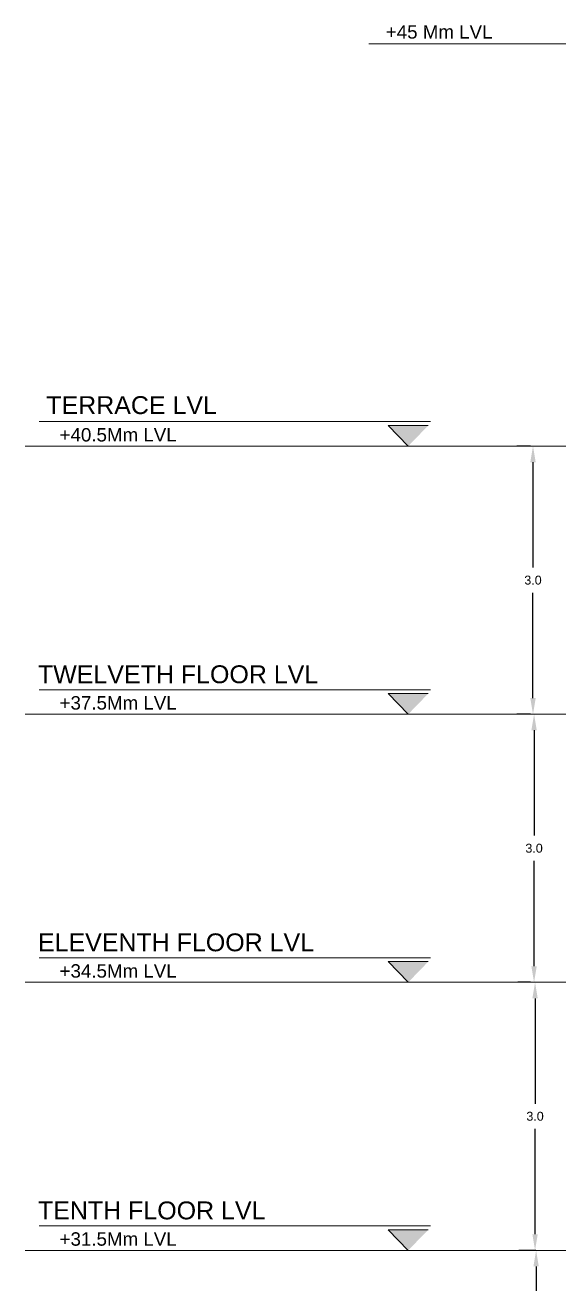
# Model space of a CAD drawing. Header units: metres. Extents: x 29392 to 32022, y 3934 to 33962.
# Drawn here: x 29690.85 to 29696.82, y 4089.81 to 4103.9 of the extents above; entities that cross this region are included whole.
import ezdxf

# ---------------------------------------------------------------- set-up
doc = ezdxf.new("R2010")
doc.units = ezdxf.units.M
doc.linetypes.add('HIDDEN2', pattern=[4.7625, 3.175, -1.5875])
doc.layers.add('NAMES', color=252, linetype='Continuous', lineweight=15)
doc.styles.get("Standard").update_dxf_attribs({"font": 'arial.ttf'})
doc.dimstyles.get("Standard").update_dxf_attribs({"dimtxt": 0.1, "dimasz": 0.18, "dimexe": 0.18, "dimexo": 0.0625, "dimgap": 0.09, "dimtad": 0, "dimtih": 1, "dimtoh": 1, "dimdec": 1, "dimzin": 0, "dimdsep": 46, "dimtxsty": 'Standard', "dimcen": 0.09, "dimadec": 0, "dimazin": 0, "dimtfac": 1, "dimtdec": 1, "dimtofl": 0, "dimtmove": 0, "dimatfit": 3, "dimfxl": 1, "dimtolj": 1, "dimtzin": 0, "dimarcsym": 0})

# ---------------------------------------------------------------- blocks, each defined once
blk = doc.blocks.new('*D340')
at = {"color": 0, "lineweight": -2, "transparency": 16777216}
for p, q in [((29696.562, 4090.185), (29696.385, 4090.185)), ((29696.565, 4090.005), (29696.565, 4088.826)), ((29696.565, 4087.365), (29696.565, 4088.544)), ((29696.562, 4087.185), (29696.385, 4087.185))]:
    blk.add_line(p, q, dxfattribs=at)
at = {"color": 0, "transparency": 16777216}
for points in [[(29696.535, 4090.005), (29696.595, 4090.005), (29696.565, 4090.185)], [(29696.535, 4087.365), (29696.595, 4087.365), (29696.565, 4087.185)]]:
    blk.add_solid(points, dxfattribs=at)
at = {"layer": 'Defpoints', "color": 0, "transparency": 16777216}
for p in [(29696.565, 4090.185), (29696.624, 4090.185), (29696.624, 4087.185)]:
    blk.add_point(p, dxfattribs=at)
at = {"color": 0, "transparency": 16777216, "insert": (29696.565, 4088.685), "char_height": 0.1, "attachment_point": 5}
blk.add_mtext('\\A1;3.0', dxfattribs=at)
blk = doc.blocks.new('*D341')
at = {"color": 0, "lineweight": -2, "transparency": 16777216}
for p, q in [((29696.503, 4093.185), (29696.373, 4093.185)), ((29696.553, 4093.005), (29696.553, 4091.826)), ((29696.553, 4090.365), (29696.553, 4091.544)), ((29696.503, 4090.185), (29696.373, 4090.185))]:
    blk.add_line(p, q, dxfattribs=at)
at = {"color": 0, "transparency": 16777216}
for points in [[(29696.523, 4093.005), (29696.583, 4093.005), (29696.553, 4093.185)], [(29696.523, 4090.365), (29696.583, 4090.365), (29696.553, 4090.185)]]:
    blk.add_solid(points, dxfattribs=at)
at = {"layer": 'Defpoints', "color": 0, "transparency": 16777216}
for p in [(29696.553, 4093.185), (29696.565, 4093.185), (29696.565, 4090.185)]:
    blk.add_point(p, dxfattribs=at)
at = {"color": 0, "transparency": 16777216, "insert": (29696.553, 4091.685), "char_height": 0.1, "attachment_point": 5}
blk.add_mtext('\\A1;3.0', dxfattribs=at)
blk = doc.blocks.new('*D342')
at = {"color": 0, "lineweight": -2, "transparency": 16777216}
for p, q in [((29696.503, 4096.185), (29696.362, 4096.185)), ((29696.542, 4096.005), (29696.542, 4094.826)), ((29696.542, 4093.365), (29696.542, 4094.544)), ((29696.503, 4093.185), (29696.362, 4093.185))]:
    blk.add_line(p, q, dxfattribs=at)
at = {"color": 0, "transparency": 16777216}
for points in [[(29696.512, 4096.005), (29696.572, 4096.005), (29696.542, 4096.185)], [(29696.512, 4093.365), (29696.572, 4093.365), (29696.542, 4093.185)]]:
    blk.add_solid(points, dxfattribs=at)
at = {"layer": 'Defpoints', "color": 0, "transparency": 16777216}
for p in [(29696.542, 4096.185), (29696.565, 4096.185), (29696.565, 4093.185)]:
    blk.add_point(p, dxfattribs=at)
at = {"color": 0, "transparency": 16777216, "insert": (29696.542, 4094.685), "char_height": 0.1, "attachment_point": 5}
blk.add_mtext('\\A1;3.0', dxfattribs=at)
blk = doc.blocks.new('*D343')
at = {"color": 0, "lineweight": -2, "transparency": 16777216}
for p, q in [((29696.503, 4099.185), (29696.35, 4099.185)), ((29696.53, 4099.005), (29696.53, 4097.826)), ((29696.53, 4096.365), (29696.53, 4097.544)), ((29696.503, 4096.185), (29696.35, 4096.185))]:
    blk.add_line(p, q, dxfattribs=at)
at = {"color": 0, "transparency": 16777216}
for points in [[(29696.5, 4099.005), (29696.56, 4099.005), (29696.53, 4099.185)], [(29696.5, 4096.365), (29696.56, 4096.365), (29696.53, 4096.185)]]:
    blk.add_solid(points, dxfattribs=at)
at = {"layer": 'Defpoints', "color": 0, "transparency": 16777216}
for p in [(29696.53, 4099.185), (29696.565, 4099.185), (29696.565, 4096.185)]:
    blk.add_point(p, dxfattribs=at)
at = {"color": 0, "transparency": 16777216, "insert": (29696.53, 4097.685), "char_height": 0.1, "attachment_point": 5}
blk.add_mtext('\\A1;3.0', dxfattribs=at)

msp = doc.modelspace()

# ---------------------------------------------------------------- hatches: boundary and pattern name
at = {"layer": 'NAMES', "linetype": 'Continuous', "lineweight": 20, "ltscale": 2, "transparency": 16777216}
h = msp.add_hatch(color=7, dxfattribs=at)
h.dxf.hatch_style = 1
h.paths.add_polyline_path([(29695.358, 4099.416), (29695.134, 4099.185), (29694.909, 4099.416)])
h = msp.add_hatch(color=7, dxfattribs=at)
h.dxf.hatch_style = 1
h.paths.add_polyline_path([(29695.358, 4096.416), (29695.134, 4096.185), (29694.909, 4096.416)])
h = msp.add_hatch(color=7, dxfattribs=at)
h.dxf.hatch_style = 1
h.paths.add_polyline_path([(29695.358, 4093.416), (29695.134, 4093.185), (29694.909, 4093.416)])
h = msp.add_hatch(color=7, dxfattribs=at)
h.dxf.hatch_style = 1
h.paths.add_polyline_path([(29695.358, 4090.416), (29695.134, 4090.185), (29694.909, 4090.416)])

# ---------------------------------------------------------------- linework, layer by layer
at = {"layer": 'NAMES', "color": 7, "linetype": 'HIDDEN2', "lineweight": 20, "ltscale": 25, "transparency": 16777216}
for p, q in [((29705.2, 4103.686), (29694.692, 4103.686)), ((29696.976, 4099.185), (29690.848, 4099.185)), ((29696.976, 4096.185), (29690.848, 4096.185)), ((29696.976, 4093.185), (29690.848, 4093.185)), ((29696.976, 4090.185), (29690.848, 4090.185))]:
    msp.add_line(p, q, dxfattribs=at)
at = {"layer": 'NAMES', "color": 7, "linetype": 'Continuous', "lineweight": 20, "ltscale": 2, "transparency": 16777216}
for p, q in [((29693.321, 4099.459), (29691.006, 4099.459)), ((29695.383, 4099.459), (29691.006, 4099.459)), ((29695.134, 4099.185), (29694.909, 4099.416)), ((29695.358, 4099.416), (29694.909, 4099.416)), ((29693.321, 4096.459), (29691.006, 4096.459)), ((29695.383, 4096.459), (29691.006, 4096.459)), ((29695.134, 4096.185), (29694.909, 4096.416)), ((29695.358, 4096.416), (29694.909, 4096.416)), ((29693.321, 4093.459), (29691.006, 4093.459)), ((29695.383, 4093.459), (29691.006, 4093.459)), ((29695.134, 4093.185), (29694.909, 4093.416)), ((29695.358, 4093.416), (29694.909, 4093.416)), ((29693.321, 4090.459), (29691.006, 4090.459)), ((29695.383, 4090.459), (29691.006, 4090.459)), ((29695.134, 4090.185), (29694.909, 4090.416)), ((29695.358, 4090.416), (29694.909, 4090.416))]:
    msp.add_line(p, q, dxfattribs=at)

# ---------------------------------------------------------------- texts
for s, height, p in [('+45 Mm LVL', 0.15, (29694.883, 4103.746)), ('TERRACE LVL ', 0.2, (29691.084, 4099.544)), ('+40.5Mm LVL', 0.15, (29691.233, 4099.237)), ('TWELVETH FLOOR LVL', 0.2, (29690.991, 4096.532)), ('+37.5Mm LVL', 0.15, (29691.233, 4096.237)), ('ELEVENTH FLOOR LVL', 0.2, (29690.991, 4093.532)), ('+34.5Mm LVL', 0.15, (29691.233, 4093.237)), ('TENTH FLOOR LVL', 0.2, (29690.991, 4090.532)), ('+31.5Mm LVL', 0.15, (29691.233, 4090.237))]:
    msp.add_text(s, height=height, dxfattribs=at).set_placement(p)

# ---------------------------------------------------------------- dimensions: what is measured, and where the dimension line sits
at = {"color": 251, "true_color": 0x636466}
for base, p1, p2, picture, middle in [((29696.53, 4099.185), (29696.565, 4096.185), (29696.565, 4099.185), '*D343', (29696.53, 4097.685)), ((29696.542, 4096.185), (29696.565, 4093.185), (29696.565, 4096.185), '*D342', (29696.542, 4094.685)), ((29696.553, 4093.185), (29696.565, 4090.185), (29696.565, 4093.185), '*D341', (29696.553, 4091.685)), ((29696.565, 4090.185), (29696.624, 4087.185), (29696.624, 4090.185), '*D340', (29696.565, 4088.685))]:
    dim = msp.add_linear_dim(base=base, p1=p1, p2=p2, angle=90, dimstyle='Standard', dxfattribs=at)
    dim.commit()
    dim.dimension.update_dxf_attribs({"geometry": picture, "text_midpoint": middle})

doc.saveas('drawing.dxf')
